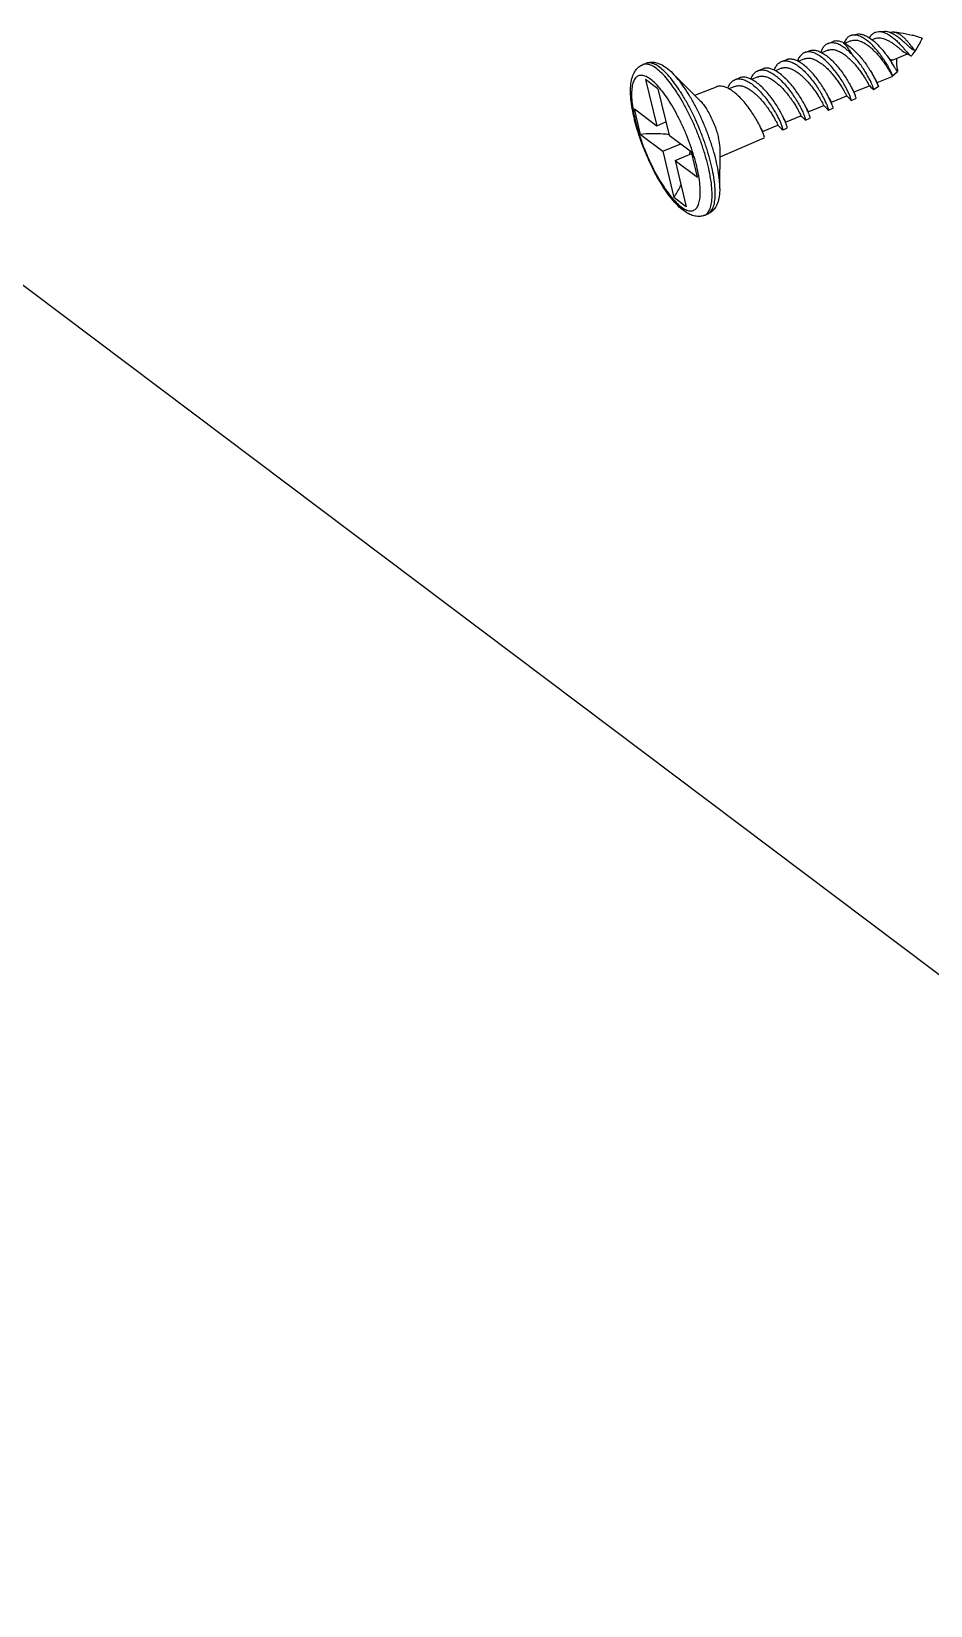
# Model space of a CAD drawing. Header units: millimetres. Extents: x 2325 to 6512, y -89 to 731.
# Drawn here: x 6226.4 to 6257.3, y 170.6 to 224.8 of the extents above; entities that cross this region are included whole.
import ezdxf

# ---------------------------------------------------------------- set-up
doc = ezdxf.new("R2010")
doc.units = ezdxf.units.MM
doc.layers.add('02___PRT_ALL_AXES', color=7, linetype='Continuous')

msp = doc.modelspace()

# ---------------------------------------------------------------- linework, layer by layer
at = {"color": 7, "linetype": 'Continuous'}
for p, q in [((6255.9005, 224.7462), (6255.8836, 224.7393)), ((6253.757, 224.1328), (6253.5509, 224.0483)), ((6254.2767, 224.3974), (6254.3322, 224.3707)), ((6254.5502, 224.458), (6254.3308, 224.368)), ((6255.3768, 224.5315), (6255.2766, 224.4904)), ((6256.5744, 224.2274), (6256.5532, 224.2464)), ((6256.6258, 224.1844), (6256.5744, 224.2275)), ((6256.6627, 224.216), (6256.7224, 224.1347)), ((6256.9486, 224.5598), (6256.8953, 224.5757)), ((6257.0019, 224.5521), (6256.9486, 224.5598)), ((6257.0019, 224.5521), (6256.9487, 224.5608)), ((6257.0019, 224.5521), (6256.9784, 224.5078)), ((6252.9517, 223.837), (6252.7336, 223.7475)), ((6255.7901, 223.9427), (6255.9532, 223.7047)), ((6256.0198, 223.5979), (6255.9532, 223.7047)), ((6255.9997, 223.8077), (6256.4887, 224.0082)), ((6256.4345, 224.0362), (6256.4987, 224.003)), ((6256.4771, 224.0637), (6256.516, 224.0192)), ((6256.4987, 224.003), (6256.5903, 223.9487)), ((6256.5189, 224.0159), (6256.5365, 223.9969)), ((6256.5365, 223.9969), (6256.5901, 223.9484)), ((6251.3533, 223.2159), (6251.1351, 223.1265)), ((6252.1585, 223.5117), (6251.9521, 223.4271)), ((6255.2728, 223.3299), (6255.2835, 223.3114)), ((6255.3354, 223.2169), (6255.4438, 223.0305)), ((6255.4438, 223.0305), (6255.4516, 223.0238)), ((6255.451, 223.0223), (6255.9672, 223.2339)), ((6255.9783, 223.2397), (6255.9672, 223.2339)), ((6255.979, 223.2394), (6255.9783, 223.2397)), ((6250.56, 222.8907), (6250.3534, 222.806)), ((6253.7166, 222.642), (6253.7012, 222.6693)), ((6253.7949, 222.4934), (6253.8743, 222.3447)), ((6253.8766, 222.3425), (6254.4055, 222.5593)), ((6254.5647, 222.8533), (6254.6511, 222.7045)), ((6254.6333, 222.714), (6254.6398, 222.7003)), ((6254.6398, 222.7003), (6254.6441, 222.6912)), ((6254.6441, 222.6912), (6254.6798, 222.6052)), ((6254.6578, 222.697), (6255.1866, 222.9139)), ((6254.6798, 222.6052), (6254.6879, 222.5782)), ((6255.3206, 222.7786), (6255.3282, 222.7748)), ((6255.4392, 223.01), (6255.4819, 222.905)), ((6255.4621, 222.9794), (6255.4547, 223.0134)), ((6255.4753, 222.9277), (6255.4621, 222.9794)), ((6255.4824, 222.9038), (6255.4905, 222.8755)), ((6252.1607, 221.9493), (6252.1282, 222.0087)), ((6252.9243, 222.3172), (6252.9126, 222.3381)), ((6253.0089, 222.1548), (6253.078, 222.0256)), ((6253.074, 222.017), (6253.0628, 222.0413)), ((6253.1038, 221.9447), (6253.0753, 222.014)), ((6253.0834, 222.0172), (6253.6122, 222.2341)), ((6253.7674, 222.0754), (6253.7766, 222.0703)), ((6253.867, 222.3421), (6253.8525, 222.3732)), ((6253.8967, 222.2682), (6253.8683, 222.3391)), ((6254.55, 222.4118), (6254.5577, 222.4076)), ((6286.3845, 170.6443), (6218.3296, 221.8797)), ((6247.1126, 221.731), (6247.1021, 221.7742)), ((6247.1195, 221.7778), (6247.1295, 221.7356)), ((6251.3684, 221.6246), (6251.3396, 221.6776)), ((6251.4577, 221.444), (6251.5091, 221.3381)), ((6251.509, 221.3374), (6252.0379, 221.5542)), ((6252.243, 221.7837), (6252.3011, 221.6636)), ((6252.3145, 221.6241), (6252.2994, 221.6615)), ((6252.3023, 221.6626), (6252.8311, 221.8795)), ((6252.3023, 221.6626), (6252.3023, 221.6627)), ((6252.3204, 221.6076), (6252.3145, 221.6241)), ((6252.981, 221.7314), (6252.9707, 221.7302)), ((6251.5201, 221.3038), (6251.5065, 221.3365)), ((6251.509, 221.3374), (6251.509, 221.3375)), ((6251.5281, 221.2827), (6251.5201, 221.3038)), ((6252.1999, 221.394), (6252.1871, 221.3941))]:
    msp.add_line(p, q, dxfattribs=at)
for points in [[(6256.144, 223.4789), (6256.1364, 223.5379), (6256.1265, 223.6605), (6256.1255, 223.7883), (6256.1316, 223.8617)], [(6254.405, 222.5595), (6254.4484, 222.5165), (6254.5059, 222.4579), (6254.55, 222.4118)], [(6255.1849, 222.9147), (6255.2334, 222.8672), (6255.296, 222.8041), (6255.3206, 222.7786)], [(6253.1026, 221.9443), (6253.0937, 221.9768), (6253.0839, 222.0174)], [(6253.6117, 222.2343), (6253.6588, 222.1876), (6253.7197, 222.1253), (6253.7674, 222.0754)], [(6253.8963, 222.268), (6253.8869, 222.3022), (6253.8771, 222.3426)], [(6252.0378, 221.5542), (6252.0835, 221.5083), (6252.143, 221.4469), (6252.1898, 221.3974)], [(6252.8311, 221.8795), (6252.8732, 221.8371), (6252.9293, 221.7794), (6252.9726, 221.7338)]]:
    msp.add_lwpolyline(points, dxfattribs=at)
for points, start_tangent, end_tangent in [([(6255.7995, 223.6139), (6255.7114, 223.7594), (6255.6075, 223.9143), (6255.4901, 224.0711), (6255.362, 224.2223), (6255.2266, 224.3603), (6255.0875, 224.4783), (6254.9485, 224.5701), (6254.8137, 224.6307), (6254.6866, 224.6564), (6254.5784, 224.647)], (-0.4989127, 0.8666522), (-0.9698052, -0.2438808)), ([(6254.7428, 224.6849), (6254.8336, 224.6921), (6254.961, 224.6689), (6255.0964, 224.6114), (6255.2359, 224.5235), (6255.3756, 224.4101), (6255.5118, 224.2778), (6255.6406, 224.1334), (6255.7589, 223.9847), (6255.7901, 223.9427)], (0.9787238, 0.2051822), (0.5921425, -0.8058332)), ([(6255.1865, 224.5543), (6255.2315, 224.6273), (6255.311, 224.7092), (6255.405, 224.7592), (6255.5031, 224.7762)], (0.4592006, 0.8883326), (0.9994827, 0.032162)), ([(6255.5031, 224.7762), (6255.5112, 224.7764), (6255.6252, 224.7623), (6255.7449, 224.7199), (6255.8691, 224.6517), (6255.9928, 224.563), (6256.1102, 224.462), (6256.2187, 224.3555), (6256.3184, 224.2479), (6256.4053, 224.1481), (6256.4771, 224.0637)], (0.9994827, 0.032162), (0.651073, -0.7590151)), ([(6255.8845, 224.7417), (6255.8168, 224.7626), (6255.7066, 224.7778)], (-0.9389262, 0.3441185), (-0.9998797, 0.0155094)), ([(6256.5532, 224.2464), (6256.4767, 224.3173), (6256.3843, 224.4028), (6256.2818, 224.4924), (6256.1697, 224.5808), (6256.0519, 224.6597), (6255.9338, 224.7217), (6255.8845, 224.7417)], (-0.7405659, 0.6719838), (-0.9389262, 0.3441185)), ([(6255.9006, 224.7461), (6255.9476, 224.7596), (6256.0126, 224.7619)], (0.9256985, 0.3782623), (0.996157, -0.0875856)), ([(6256.0126, 224.7619), (6256.0337, 224.7592), (6256.1243, 224.7326), (6256.2159, 224.6842), (6256.3086, 224.6168), (6256.3976, 224.5364), (6256.4786, 224.451), (6256.5509, 224.3651), (6256.6125, 224.285), (6256.6627, 224.216)], (0.996157, -0.0875856), (0.5812181, -0.8137478)), ([(6253.1183, 224.1158), (6253.1591, 224.1288), (6253.2807, 224.1383), (6253.414, 224.11), (6253.5511, 224.0487)], (0.9316697, 0.3633065), (0.8755768, -0.483079)), ([(6253.7648, 224.367), (6253.7416, 224.357), (6253.6424, 224.2861), (6253.5616, 224.1781), (6253.5108, 224.0662)], (-0.9328003, -0.3603936), (-0.341052, -0.9400444)), ([(6253.757, 224.1327), (6253.786, 224.1431), (6253.8987, 224.1584), (6254.0219, 224.1398), (6254.1527, 224.0892), (6254.2876, 224.0097), (6254.4231, 223.9058), (6254.5554, 223.7832), (6254.6812, 223.6481), (6254.7973, 223.5074), (6254.901, 223.3683), (6254.99, 223.2377), (6255.0629, 223.1222), (6255.1188, 223.0279), (6255.1575, 222.9596), (6255.1799, 222.9214)], (0.9247002, 0.3806962), (0.7098728, -0.7043299)), ([(6254.5734, 224.0017), (6254.424, 224.1407), (6254.2738, 224.2536), (6254.1267, 224.3352), (6253.9866, 224.3811), (6253.8572, 224.3888), (6253.7648, 224.367)], (-0.7017672, 0.7124064), (-0.9328003, -0.3603936)), ([(6254.2767, 224.3974), (6254.1385, 224.4418), (6254.0097, 224.4487), (6253.9196, 224.4272)], (-0.9157516, 0.4017449), (-0.932864, -0.3602287)), ([(6254.2767, 224.3974), (6254.3488, 224.3245), (6254.4235, 224.2328), (6254.4989, 224.1244), (6254.5734, 224.0017)], (0.7456131, -0.6663791), (0.495189, -0.8687853)), ([(6254.5784, 224.647), (6254.5706, 224.6449), (6254.4688, 224.5955), (6254.3834, 224.5092), (6254.3161, 224.3884), (6254.3119, 224.3782)], (-0.9698052, -0.2438808), (-0.3759616, -0.9266352)), ([(6254.3322, 224.3707), (6254.4148, 224.3224), (6254.5562, 224.2189), (6254.6971, 224.0916), (6254.8343, 223.946), (6254.9643, 223.7884), (6255.0842, 223.6255), (6255.1913, 223.4642), (6255.2728, 223.3299)], (0.8857965, -0.4640739), (0.5026486, -0.8644908)), ([(6254.5502, 224.4579), (6254.6222, 224.4785), (6254.7401, 224.4802), (6254.8674, 224.4482), (6255.001, 224.385), (6255.0084, 224.3808)], (0.9257308, 0.378183), (0.863787, -0.5038571)), ([(6255.0084, 224.3808), (6255.1373, 224.2944), (6255.2726, 224.1813), (6255.4033, 224.0519), (6255.526, 223.9128), (6255.6376, 223.7712), (6255.7356, 223.6342), (6255.818, 223.5089), (6255.8836, 223.4017), (6255.9319, 223.3182), (6255.9631, 223.2632), (6255.9775, 223.2405)], (0.863787, -0.5038571), (0.7244253, -0.6893533)), ([(6255.3768, 224.5315), (6255.4621, 224.5542), (6255.5614, 224.5555), (6255.6651, 224.5348), (6255.7706, 224.4955), (6255.8753, 224.4417), (6255.9768, 224.3779), (6256.0729, 224.3089), (6256.1619, 224.2395), (6256.2427, 224.1741), (6256.3144, 224.1167), (6256.3769, 224.0706), (6256.4304, 224.0382), (6256.4345, 224.0362)], (0.925417, 0.3789503), (0.8983403, -0.4393002)), ([(6256.5749, 224.2281), (6256.6187, 224.195), (6256.6747, 224.1577), (6256.7224, 224.1347)], (0.7876143, -0.6161685), (0.9435996, -0.3310888)), ([(6256.7224, 224.1347), (6256.6946, 224.1417), (6256.6626, 224.1583), (6256.6258, 224.1844)], (-0.9969595, 0.0779214), (-0.7898825, 0.6132582)), ([(6256.8953, 224.5757), (6256.8867, 224.5787), (6256.8142, 224.605), (6256.7367, 224.632), (6256.6769, 224.6493)], (-0.9464015, 0.3229926), (-0.969199, 0.2462789)), ([(6247.1021, 221.7742), (6247.0294, 222.1262), (6246.9847, 222.4599), (6246.9719, 222.7726), (6246.9959, 223.0498), (6247.0534, 223.266), (6247.1414, 223.4342), (6247.2561, 223.5579), (6247.3904, 223.6376)], (-0.2324207, 0.9726153), (0.9252534, 0.3793497)), ([(6249.4739, 220.7359), (6249.4129, 220.917), (6249.2666, 221.3071), (6249.1021, 221.6914), (6248.9231, 222.0613), (6248.7336, 222.4085), (6248.5378, 222.7253), (6248.3401, 223.0046), (6248.1449, 223.2402), (6247.9566, 223.4268), (6247.7794, 223.5602), (6247.6172, 223.6375), (6247.4737, 223.6569), (6247.3905, 223.6374)], (-0.3085086, 0.9512216), (-0.9271973, -0.3745732)), ([(6247.4979, 223.6817), (6247.6506, 223.7193), (6247.8214, 223.711), (6248.0048, 223.6508), (6248.2008, 223.5333), (6248.4153, 223.3475)], (0.9252534, 0.3793497), (0.7087267, -0.7054831)), ([(6249.2635, 221.6147), (6249.2095, 221.7354), (6249.0305, 222.1053), (6248.841, 222.4525), (6248.6452, 222.7693), (6248.4475, 223.0486), (6248.2523, 223.2842), (6248.064, 223.4708), (6247.8868, 223.6042), (6247.7246, 223.6815), (6247.5811, 223.7009), (6247.498, 223.6814)], (-0.4012145, 0.9159841), (-0.9271974, -0.374573)), ([(6251.9119, 223.4453), (6251.9367, 223.5057), (6252.0088, 223.6256), (6252.0991, 223.7108), (6252.1663, 223.7459)], (0.3427866, 0.9394133), (0.931543, 0.3636312)), ([(6252.1663, 223.7459), (6252.2084, 223.7593), (6252.3328, 223.7682), (6252.4668, 223.7387), (6252.6092, 223.6735), (6252.7594, 223.5736), (6252.9108, 223.4446), (6253.0568, 223.2954), (6253.1965, 223.1303), (6253.3286, 222.9533), (6253.4476, 222.7746), (6253.5488, 222.6053)], (0.931543, 0.3636312), (0.4932557, -0.8698844)), ([(6252.7347, 223.7496), (6252.6213, 223.799), (6252.4863, 223.8284), (6252.3633, 223.8194), (6252.3212, 223.8061)], (-0.886053, 0.4635839), (-0.9316736, -0.3632964)), ([(6252.9594, 224.0541), (6252.9053, 224.0273), (6252.8107, 223.9445), (6252.7351, 223.8248), (6252.7074, 223.7592)], (-0.9321308, -0.3621218), (-0.3488041, -0.9371957)), ([(6253.7012, 222.6693), (6253.5992, 222.8393), (6253.4818, 223.0154), (6253.3507, 223.191), (6253.21, 223.3572), (6253.063, 223.5071), (6252.9135, 223.6342), (6252.7648, 223.7332), (6252.7347, 223.7496)], (-0.4939507, 0.8694899), (-0.886053, 0.4635839)), ([(6252.9518, 223.8369), (6253.0072, 223.8542), (6253.1256, 223.8609), (6253.2544, 223.8323), (6253.3903, 223.7707), (6253.5296, 223.68), (6253.6684, 223.5652), (6253.803, 223.4322), (6253.9299, 223.2881), (6254.0457, 223.1402), (6254.1478, 222.9959), (6254.234, 222.8626), (6254.3029, 222.7471), (6254.3539, 222.6554), (6254.387, 222.5924), (6254.4028, 222.5609)], (0.9252905, 0.3792592), (0.5295309, 0.8482907)), ([(6253.3943, 223.9859), (6253.283, 224.0383), (6253.1443, 224.0743), (6253.0174, 224.0709), (6252.9594, 224.0541)], (-0.8744485, 0.4851184), (-0.9321308, -0.3621218)), ([(6254.5577, 222.4339), (6254.5387, 222.4976), (6254.5, 222.5956), (6254.4411, 222.7231), (6254.3623, 222.8743), (6254.2647, 223.0421), (6254.1501, 223.219), (6254.0211, 223.397), (6253.8808, 223.568), (6253.7329, 223.7243), (6253.5813, 223.8588), (6253.43, 223.9652), (6253.3943, 223.9859)], (-0.1916716, 0.9814591), (-0.8744485, 0.4851184)), ([(6253.5511, 224.0487), (6253.5558, 224.0461), (6253.7026, 223.9496), (6253.8506, 223.8251), (6253.9961, 223.6782), (6254.1353, 223.5153), (6254.2649, 223.3435), (6254.3817, 223.1702), (6254.4815, 223.0059)], (0.8755768, -0.483079), (0.5003878, -0.8658014)), ([(6255.3262, 222.8086), (6255.3064, 222.8716), (6255.2695, 222.9638), (6255.2151, 223.0814), (6255.1432, 223.2193), (6255.0549, 223.3719), (6254.9514, 223.5331), (6254.835, 223.6962), (6254.708, 223.8545), (6254.5734, 224.0017)], (-0.3411074, 0.9400243), (-0.7017672, 0.7124064)), ([(6255.7995, 223.6139), (6255.8597, 223.505), (6255.9082, 223.4097), (6255.9439, 223.333), (6255.9666, 223.2785), (6255.9776, 223.2474), (6255.979, 223.2394)], (0.4989127, -0.8666522), (-0.7049975, -0.7092098)), ([(6255.8571, 223.8477), (6255.8683, 223.8405), (6255.9195, 223.8132), (6255.9626, 223.8021), (6255.999, 223.8074), (6255.9997, 223.8077)], (0.8345739, -0.550896), (0.9267074, 0.3757838)), ([(6256.15, 223.3969), (6256.1407, 223.4001), (6256.1175, 223.4341), (6256.079, 223.4988), (6256.0239, 223.5912), (6256.0199, 223.598)], (-0.9998368, 0.0180659), (-0.511206, 0.8594582)), ([(6256.5901, 223.9484), (6256.6154, 223.9394), (6256.6365, 223.9516)], (0.8218838, -0.5696552), (0.6732995, 0.7393699)), ([(6249.2469, 220.1414), (6249.1521, 220.4935), (6249.0335, 220.857), (6248.894, 221.2225), (6248.7372, 221.581), (6248.5668, 221.9237), (6248.3871, 222.2421), (6248.2025, 222.5284), (6248.0176, 222.7755), (6247.8368, 222.9774), (6247.6647, 223.1291), (6247.5056, 223.2268), (6247.3632, 223.2682), (6247.2411, 223.2522), (6247.1424, 223.1792), (6247.0694, 223.051), (6247.024, 222.8708), (6247.0072, 222.643), (6247.0196, 222.3732), (6247.0607, 222.0681), (6247.1195, 221.7778)], (-0.2324207, 0.9726153), (0.2253457, -0.9742789)), ([(6249.9118, 220.3433), (6249.8114, 220.716), (6249.6859, 221.1003), (6249.5384, 221.4868), (6249.3726, 221.8658), (6249.1924, 222.2281), (6249.0024, 222.5647), (6248.8073, 222.8674), (6248.6117, 223.1287), (6248.4206, 223.3422), (6248.4153, 223.3475)], (-0.2324207, 0.9726153), (-0.7084629, 0.705748)), ([(6250.3131, 222.8246), (6250.3356, 222.8796), (6250.4084, 223.0024), (6250.5001, 223.0894), (6250.5678, 223.1249)], (0.3443263, 0.93885), (0.9315432, 0.3636308)), ([(6250.5678, 223.1249), (6250.6113, 223.1386), (6250.7379, 223.1469), (6250.8743, 223.1159), (6251.0196, 223.048), (6251.1727, 222.9444), (6251.3269, 222.8111), (6251.4756, 222.657), (6251.6178, 222.4865), (6251.7523, 222.3037), (6251.8731, 222.1194), (6251.9758, 221.9448)], (0.9315432, 0.3636308), (0.4862802, -0.8738029)), ([(6251.1364, 223.1289), (6251.0302, 223.1756), (6250.8931, 223.207), (6250.7664, 223.1988), (6250.7226, 223.185)], (-0.8866411, 0.4624582), (-0.9315169, -0.363698)), ([(6251.1086, 223.1386), (6251.1301, 223.1904), (6251.2025, 223.3118), (6251.2937, 223.3978), (6251.3609, 223.433)], (0.3504885, 0.936567), (0.931555, 0.3636005)), ([(6252.1282, 222.0087), (6252.0248, 222.1841), (6251.9042, 222.3677), (6251.7711, 222.5483), (6251.6299, 222.7175), (6251.4805, 222.8723), (6251.3264, 223.0053), (6251.1746, 223.108), (6251.1364, 223.1289)], (-0.4869402, 0.8734353), (-0.8866411, 0.4624582)), ([(6251.3533, 223.2159), (6251.3919, 223.229), (6251.5106, 223.241), (6251.6407, 223.2163), (6251.7787, 223.1569), (6251.9208, 223.0665), (6252.0631, 222.9502), (6252.2016, 222.8142), (6252.3327, 222.6653), (6252.4529, 222.5113), (6252.5592, 222.3598), (6252.6493, 222.2185), (6252.7217, 222.0945), (6252.7755, 221.9943), (6252.8108, 221.9232), (6252.8284, 221.8853), (6252.8299, 221.8829), (6252.8314, 221.8812)], (0.924757, 0.3805581), (0.9826234, -0.1856107)), ([(6251.3609, 223.433), (6251.404, 223.4466), (6251.5295, 223.4551), (6251.6648, 223.4248), (6251.8087, 223.3581), (6251.9603, 223.2563), (6252.1131, 223.1251), (6252.2603, 222.9735), (6252.4013, 222.8057), (6252.5345, 222.6258), (6252.6544, 222.4444), (6252.7563, 222.2725)], (0.931555, 0.3636005), (0.489696, -0.8718932)), ([(6251.9526, 223.4281), (6251.8224, 223.4869), (6251.6874, 223.5169), (6251.5621, 223.5081), (6251.5197, 223.4947)], (-0.8762015, 0.481945), (-0.9315333, -0.3636559)), ([(6252.9126, 222.3381), (6252.8107, 222.5097), (6252.6909, 222.6907), (6252.5578, 222.8701), (6252.4171, 223.0374), (6252.2699, 223.1886), (6252.1173, 223.3194), (6251.9659, 223.4207), (6251.9526, 223.4281)], (-0.4903907, 0.8715027), (-0.8762015, 0.481945)), ([(6252.1585, 223.5117), (6252.1884, 223.5224), (6252.3033, 223.5373), (6252.4293, 223.5171), (6252.563, 223.4636), (6252.7011, 223.3802), (6252.8396, 223.2715), (6252.975, 223.1434), (6253.1035, 223.0023), (6253.222, 222.8555), (6253.3276, 222.7102), (6253.4179, 222.5738), (6253.4915, 222.4532), (6253.5475, 222.3544), (6253.5857, 222.2828), (6253.6068, 222.2424), (6253.6123, 222.2357), (6253.6125, 222.2355)], (0.9246645, 0.3807827), (0.8216827, -0.5699453)), ([(6255.2835, 223.3114), (6255.3592, 223.1735), (6255.4176, 223.0564), (6255.4366, 223.0156)], (0.4982353, -0.8670418), (0.4150899, -0.9097804)), ([(6256.1437, 223.4789), (6256.151, 223.4257), (6256.1511, 223.397), (6256.15, 223.3969)], (0.082378, -0.9966012), (-0.9998368, 0.0180659)), ([(6250.3543, 222.8076), (6250.23, 222.8641), (6250.0925, 222.8957), (6249.965, 222.8875), (6249.9213, 222.8737)], (-0.8768611, 0.4807438), (-0.9315338, -0.3636547)), ([(6251.3396, 221.6776), (6251.2363, 221.8545), (6251.1146, 222.0411), (6250.9792, 222.2263), (6250.8358, 222.399), (6250.686, 222.555), (6250.5306, 222.6902), (6250.3763, 222.7952), (6250.3543, 222.8076)], (-0.4835591, 0.8753117), (-0.8768611, 0.4807438)), ([(6250.5601, 222.8906), (6250.5908, 222.9016), (6250.708, 222.9162), (6250.8367, 222.8944), (6250.9734, 222.838), (6251.1145, 222.7507), (6251.2562, 222.6372), (6251.3945, 222.5035), (6251.5259, 222.3565), (6251.6467, 222.2034), (6251.7542, 222.0521), (6251.8459, 221.9099), (6251.9202, 221.7841), (6251.9761, 221.681), (6252.0137, 221.606), (6252.0337, 221.5634), (6252.0374, 221.5557), (6252.0379, 221.5549)], (0.924629, 0.3808691), (0.9962875, -0.0860889)), ([(6253.7796, 222.0768), (6253.7724, 222.1185), (6253.7465, 222.1968), (6253.7005, 222.3077), (6253.6345, 222.446), (6253.5488, 222.6053)], (0.8129543, 0.5823275), (-0.4932557, 0.8698844)), ([(6253.8525, 222.3732), (6253.7864, 222.5111), (6253.7166, 222.642)], (-0.4239905, 0.9056666), (-0.4882386, 0.8727102)), ([(6254.4833, 223.0028), (6254.5676, 222.8485), (6254.6333, 222.714)], (0.499716, -0.8661893), (0.4321562, -0.9017988)), ([(6254.6879, 222.5782), (6254.7072, 222.5272), (6254.7165, 222.4836), (6254.7117, 222.4784)], (0.283865, -0.9588643), (-0.796975, -0.6040124)), ([(6255.3283, 222.7775), (6255.3299, 222.7776), (6255.3262, 222.8086)], (0.9994943, -0.0317995), (-0.3411074, 0.9400243)), ([(6252.2994, 221.6615), (6252.279, 221.7072), (6252.213, 221.8481), (6252.1607, 221.9493)], (-0.3949753, 0.9186917), (-0.4735619, 0.8807605)), ([(6252.7563, 222.2725), (6252.8406, 222.1142), (6252.907, 221.9739), (6252.9531, 221.8609), (6252.9791, 221.7815), (6252.9867, 221.7367)], (0.489696, -0.8718932), (-0.6014378, -0.7989196)), ([(6253.0628, 222.0413), (6252.9965, 222.1809), (6252.9243, 222.3172)], (-0.4196858, 0.9076695), (-0.4861034, 0.8739013)), ([(6253.9273, 222.1404), (6253.9318, 222.143), (6253.9243, 222.1856), (6253.8987, 222.2618)], (0.9283062, 0.3718166), (-0.2873006, 0.9578405)), ([(6254.5577, 222.4079), (6254.5582, 222.4079), (6254.5577, 222.4339)], (0.9995195, -0.0309962), (-0.1916716, 0.9814591)), ([(6249.5148, 218.4562), (6249.3608, 218.4184), (6249.1891, 218.4272), (6249.0059, 218.4879), (6248.8106, 218.6055), (6248.5975, 218.7903), (6248.3859, 219.0263), (6248.1825, 219.2995), (6247.9868, 219.6052), (6247.8002, 219.9379), (6247.6253, 220.2914), (6247.4652, 220.659), (6247.3227, 221.0334), (6247.2008, 221.4075), (6247.1126, 221.731)], (-0.9252534, -0.3793497), (-0.2391499, 0.9709827)), ([(6247.1295, 221.7356), (6247.2243, 221.3834), (6247.3429, 221.02), (6247.4824, 220.6545), (6247.6393, 220.296), (6247.8096, 219.9533), (6247.9893, 219.6349), (6248.1739, 219.3486), (6248.3589, 219.1015), (6248.5396, 218.8996), (6248.7117, 218.7479), (6248.8709, 218.6502), (6249.0132, 218.6088), (6249.1353, 218.6248), (6249.234, 218.6978), (6249.307, 218.826), (6249.3524, 219.0062), (6249.3692, 219.234), (6249.3569, 219.5038), (6249.3157, 219.8089), (6249.2469, 220.1414)], (0.2324207, -0.9726153), (-0.2324207, 0.9726153)), ([(6249.7458, 220.1982), (6249.6452, 220.5739), (6249.5204, 220.9611), (6249.374, 221.3512), (6249.2635, 221.6147)], (-0.2324207, 0.9726153), (-0.4012145, 0.9159841)), ([(6251.5065, 221.3365), (6251.4914, 221.3706), (6251.4246, 221.515), (6251.3684, 221.6246)], (-0.3973301, 0.9176758), (-0.4717979, 0.8817067)), ([(6251.9758, 221.9448), (6252.0605, 221.7842), (6252.127, 221.6418), (6252.1732, 221.5269), (6252.1989, 221.4457), (6252.2061, 221.3999)], (0.4862802, -0.8738029), (-0.5829331, -0.8125202)), ([(6252.3525, 221.4598), (6252.3584, 221.4653), (6252.3513, 221.5108), (6252.3253, 221.5924), (6252.3204, 221.6076)], (0.8416724, 0.5399885), (-0.3214787, 0.9469168)), ([(6253.1374, 221.7988), (6253.1431, 221.8045), (6253.1352, 221.8492), (6253.109, 221.9287)], (0.8200582, 0.5722801), (-0.2938091, 0.9558641)), ([(6251.5632, 221.119), (6251.5696, 221.1252), (6251.563, 221.1718), (6251.5375, 221.2541), (6251.5281, 221.2827)], (0.8392051, 0.543815), (-0.3392058, 0.9407122)), ([(6249.6384, 220.1542), (6249.5378, 220.5298), (6249.4739, 220.7359)], (-0.2324207, 0.9726153), (-0.3085086, 0.9512216)), ([(6250.041, 219.3823), (6250.028, 219.6687), (6249.9846, 219.9913), (6249.9118, 220.3433)], (0.0092216, 0.9999575), (-0.2324207, 0.9726153)), ([(6249.6054, 218.5173), (6249.6503, 218.5721), (6249.7206, 218.7237), (6249.7626, 218.9272), (6249.7753, 219.1781), (6249.7585, 219.4707), (6249.7125, 219.7985), (6249.6384, 220.1542)], (0.7073838, 0.7068297), (-0.2324207, 0.9726153)), ([(6249.6221, 218.5005), (6249.6607, 218.5199), (6249.7578, 218.6162), (6249.8281, 218.7678), (6249.8701, 218.9713), (6249.8828, 219.2221), (6249.866, 219.5147), (6249.82, 219.8425), (6249.7458, 220.1982)], (0.9271974, 0.3745731), (-0.2324207, 0.9726153)), ([(6250.041, 219.3823), (6250.0186, 219.0991), (6249.9616, 218.8779), (6249.8733, 218.7065), (6249.7576, 218.5808), (6249.6222, 218.5002)], (-0.0095049, -0.9999548), (-0.9252534, -0.3793497)), ([(6249.5147, 218.4565), (6249.5532, 218.4758), (6249.6054, 218.5173)], (0.9271973, 0.3745733), (0.7073838, 0.7068297))]:
    msp.add_spline(points, degree=3, dxfattribs=dict(at, start_tangent=start_tangent, end_tangent=end_tangent))
at = {"layer": '02___PRT_ALL_AXES', "color": 7, "linetype": 'Continuous'}
for p, q in [((6254.5784, 224.6469), (6254.7428, 224.6849)), ((6255.5031, 224.7763), (6255.7066, 224.7778)), ((6252.9594, 224.0541), (6253.1183, 224.1159)), ((6253.7648, 224.3671), (6253.9196, 224.4272)), ((6256.9794, 224.5074), (6256.93, 224.4137)), ((6257.0019, 224.5521), (6256.9794, 224.5074)), ((6247.3904, 223.6376), (6247.4979, 223.6817)), ((6252.1663, 223.746), (6252.3211, 223.8062)), ((6247.9151, 222.8079), (6247.4916, 223.1268)), ((6247.4916, 223.1268), (6247.8718, 221.536)), ((6248.4153, 223.3475), (6249.3463, 222.4207)), ((6250.5679, 223.125), (6250.7227, 223.1851)), ((6251.361, 223.4331), (6251.5198, 223.4948)), ((6256.15, 223.3951), (6255.979, 223.2394)), ((6247.9151, 222.8079), (6248.2953, 221.2172)), ((6249.1804, 222.5859), (6249.9213, 222.8738)), ((6255.4898, 222.8739), (6255.3282, 222.7748)), ((6247.1029, 222.1148), (6247.8718, 221.536)), ((6247.3123, 221.2386), (6247.1029, 222.1148)), ((6253.7766, 222.0703), (6253.9291, 222.1361)), ((6254.5577, 222.4076), (6254.7142, 222.4751)), ((6247.8718, 221.536), (6248.1881, 221.6657)), ((6252.2022, 221.3905), (6252.3547, 221.4563)), ((6252.9833, 221.7278), (6253.1398, 221.7953)), ((6247.3123, 221.2386), (6248.0812, 220.6598)), ((6248.0812, 220.6598), (6248.6991, 220.9132)), ((6248.2953, 221.2172), (6249.0641, 220.6384)), ((6250.0513, 220.4617), (6251.5654, 221.1155)), ((6248.0812, 220.6598), (6248.4613, 219.0691)), ((6248.5046, 220.341), (6249.0789, 220.5764)), ((6248.5046, 220.341), (6249.2735, 219.7622)), ((6248.5046, 220.341), (6248.8848, 218.7502)), ((6249.0098, 220.5455), (6249.021, 220.6721)), ((6249.2735, 219.7622), (6249.0641, 220.6384)), ((6250.041, 219.3823), (6250.0535, 220.6958)), ((6248.8848, 218.7502), (6248.4613, 219.0691)), ((6249.5148, 218.4562), (6249.6222, 218.5002))]:
    msp.add_line(p, q, dxfattribs=at)
for points, start_tangent, end_tangent in [([(6256.0126, 224.7619), (6256.2503, 224.7341), (6256.6523, 224.6554), (6256.6769, 224.6493)], (0.9961415, -0.087762), (0.9691877, -0.2463234)), ([(6256.93, 224.4137), (6256.8547, 224.2814), (6256.6699, 223.9976), (6256.6366, 223.9515)], (-0.4783966, -0.8781439), (-0.5902681, -0.8072073)), ([(6249.3463, 222.4207), (6249.3691, 222.3973), (6249.4742, 222.2712), (6249.5806, 222.1147), (6249.6844, 221.9338), (6249.7814, 221.7355), (6249.8681, 221.5274), (6249.9409, 221.3175), (6249.9973, 221.1139)], (0.7085112, -0.7056996), (0.2324207, -0.9726153)), ([(6248.2934, 221.231), (6248.0934, 221.2494), (6247.714, 221.259), (6247.3123, 221.2386)], (-0.9930245, 0.1179082), (-0.9963091, -0.0858378)), ([(6250.0535, 220.6958), (6250.0524, 220.7562), (6250.0349, 220.9243), (6249.9973, 221.1139)], (0.009392, 0.9999559), (-0.2324207, 0.9726153)), ([(6248.4613, 219.0691), (6248.6776, 219.4396), (6248.7081, 219.5018)], (0.5563282, 0.8309626), (0.4314923, 0.9021166))]:
    msp.add_spline(points, degree=3, dxfattribs=dict(at, start_tangent=start_tangent, end_tangent=end_tangent))

doc.saveas('drawing.dxf')
